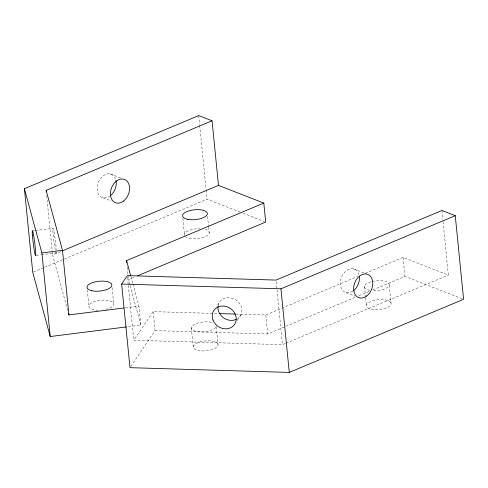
<?xml version="1.0" encoding="UTF-8"?>
<svg xmlns="http://www.w3.org/2000/svg" width="488" height="488" viewBox="0 0 488 488"><rect width="100%" height="100%" fill="white"/><g stroke="black" fill="none" stroke-linecap="round" stroke-linejoin="round"><path stroke-width="0.37" stroke-dasharray="2.44 1.83" d="M285.291 343.503L282.479 344.687L133.791 340.246L153.122 311.618L218.612 313.577M130.845 366.415L155.019 330.626L153.122 311.618M217.386 305.409L219.008 303.005M237.186 320.433L240.84 315.022M67.734 310.551L52.6 254.974L61.037 251.436M33.446 272.017L43.993 267.595M44.695 267.296L63.672 259.335M64.379 259.043L207.064 199.189L240.273 212.146M129.857 284.772L128.454 279.642L134.761 277.001M236.125 314.101L265.82 314.986L357.551 276.507M365.256 273.274L403.07 257.414L448.374 275.098L442.903 220.253M155.019 330.626L267.717 333.987L355.947 296.978M358.747 295.801L369.251 291.397M372.753 289.927L404.967 276.415L462.185 298.748M285.999 343.21L448.374 275.098M32.354 230.909L34.556 230.629M35.295 230.537L52.942 228.305M36.368 255.383L40.785 254.821M41.517 254.73L56.224 252.869M125.386 307.8L138.934 306.086L140.831 325.087L127.24 326.808M243.097 213.25L264.289 221.521M110.441 173.996L120.963 178.102M353.647 268.906L366.275 273.835M102.901 197.738L111.319 201.019M346.108 292.647L355.227 296.204M130.949 276.769L132.748 283.363M132.95 284.095L138.934 306.086M130.052 285.504L140.831 325.087M441.927 210.487L442.829 219.502M403.07 257.414L404.967 276.415M389.223 285.065L391.12 304.067A12.474 4.935 -5.7 0 1 371.63 309.343A12.474 4.935 -5.7 0 1 373.485 300.632A12.474 4.935 -5.7 0 1 391.12 304.067M364.469 286.291L365.567 297.253M365.64 297.985L366.366 305.293M276.184 281.582L276.934 289.091M277.007 289.841L282.479 344.687M265.82 314.986L267.717 333.987M198.72 115.577L199.623 124.617M199.702 125.367L206.089 189.393M206.168 190.149L207.064 199.189M207.54 216.269L208.559 226.499M208.632 227.231L209.218 233.081M216.251 326.643L218.075 344.912A12.474 4.935 -5.7 0 1 199.263 350.665A12.474 4.935 -5.7 0 1 199.616 342.051A12.474 4.935 -5.7 0 1 218.075 344.912M182.854 218.227L184.464 234.307M191.333 327.838L193.23 346.84M127.216 267.217L128.454 279.642M127.49 277.141L128.24 284.656M128.314 285.407L133.791 340.246M112.075 287.53L113.686 303.603M87.297 289.921L88.975 306.732M46.677 195.627L52.149 250.466M52.228 251.216L52.6 254.974M372.179 281.478A12.474 4.935 -5.7 0 1 389.272 284.541A12.474 4.935 -5.7 0 1 372.612 290.689M369.733 290.336A12.474 4.935 -5.7 0 1 371.588 281.631M215.702 327.235A12.474 4.935 -5.7 0 1 198.317 331.785A12.474 4.935 -5.7 0 1 193.693 324.813A12.474 4.935 -5.7 0 1 212.683 322.678M352.855 291.177A12.474 9.052 -68.7 0 1 340.715 286.688A12.474 9.052 -68.7 0 1 347.303 270.114A12.474 9.052 -68.7 0 1 359.156 275.336M218.093 305.72A12.474 10.882 34 0 1 235.96 299.955A12.474 10.882 34 0 1 237.504 318.695M98.131 310.228A12.474 4.935 -5.7 0 1 90.902 303.353A12.474 4.935 -5.7 0 1 110.977 301.236A12.474 4.935 -5.7 0 1 105.792 309.416M205.222 229.329A12.474 4.935 -5.7 0 1 204.197 237.064A12.474 4.935 -5.7 0 1 185.586 236.735M184.604 235.588A12.474 4.935 -5.7 0 1 199.836 228.634M56.315 252.058A12.474 0.756 82.8 0 1 55.723 251.991M55.242 249.838A12.474 0.756 82.8 0 1 52.954 232.032A12.474 0.756 82.8 0 1 54.046 231.965A12.474 0.756 82.8 0 1 56.254 249.777M110.233 195.847A12.474 9.052 -68.7 0 1 97.783 192.669A12.474 9.052 -68.7 0 1 103.114 175.887A12.474 9.052 -68.7 0 1 115.564 179.066"/><path stroke-width="0.73" d="M121.652 284.059L127.344 275.641L276.031 280.075L441.927 210.487L455.255 215.69L463.6 299.296L289.28 372.423L129.997 367.671L121.652 284.059L280.935 288.811L455.255 215.69M126.49 326.905L50.233 336.543L32.745 272.31L24.4 188.704L198.72 115.577L212.048 120.78L218.496 185.385L263.807 203.069L265.704 222.071L137.561 275.824M46.305 191.869L46.153 190.369L212.048 120.78M62.44 250.844L218.496 185.385M126.776 262.831L126.563 260.641L263.807 203.069M24.4 188.704L41.889 252.93L62.482 250.332L68.93 314.937L123.879 307.989M219.368 313.601L235.362 314.077M126.563 260.641L130.754 276.031M46.153 190.369L62.482 250.332M68.533 313.473L68.93 314.937M280.935 288.811L289.28 372.423M41.889 252.93L50.233 336.543M359.388 276.787A12.474 9.052 -68.7 0 1 353.44 290.756M236.229 319.396A12.474 10.882 34 0 1 223.553 317.84A12.474 10.882 34 0 1 217.984 306.44M115.949 180.426A12.474 9.052 -68.7 0 1 110.806 195.383M366.762 295.96A12.474 9.052 -68.7 0 0 369.123 275.098A12.474 9.052 -68.7 0 0 353.727 286.877A12.474 9.052 -68.7 0 0 366.762 295.96M212.994 320.043A12.474 10.882 34 0 0 233.49 325.746A12.474 10.882 34 0 0 226.231 306.513A12.474 10.882 34 0 0 212.994 320.043M187.825 219.35A12.474 4.935 -5.7 0 0 207.321 214.073A12.474 4.935 -5.7 0 0 189.679 210.645A12.474 4.935 -5.7 0 0 187.825 219.35M91.622 290.677A12.474 4.935 -5.7 0 0 111.703 285.901A12.474 4.935 -5.7 0 0 94.965 281.918A12.474 4.935 -5.7 0 0 91.622 290.677M32.434 235.588A12.474 0.756 82.8 0 0 35.435 255.45A12.474 0.756 82.8 0 0 34.117 238.534A12.474 0.756 82.8 0 0 32.434 235.588M123.556 201.05A12.474 9.052 -68.7 0 0 125.916 180.188A12.474 9.052 -68.7 0 0 110.52 191.967A12.474 9.052 -68.7 0 0 123.556 201.05"/></g></svg>
